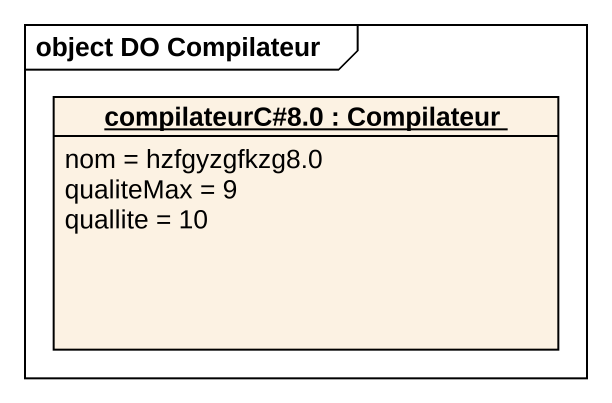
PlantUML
@startuml
mainframe object DO Compilateur
hide circle
hide empty members
object "compilateurC#8.0 : Compilateur" as compilateurC_8_0 {
  nom = hzfgyzgfkzg8.0
  qualiteMax = 9
  quallite = 10
}
@enduml
